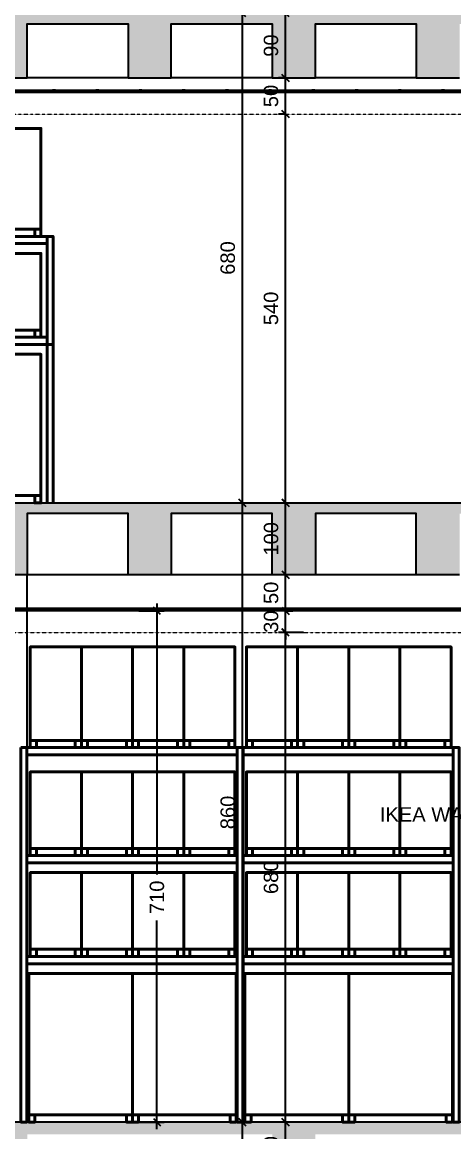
# Model space of a CAD drawing. Header units: centimetres. Extents: x -678439 to 71514, y -426864 to 8594.
# Drawn here: x 45233 to 45832, y 4027 to 5568 of the extents above; entities that cross this region are included whole.
import ezdxf

# ---------------------------------------------------------------- set-up
doc = ezdxf.new("R2010")
doc.units = ezdxf.units.CM
doc.header["$LTSCALE"] = 0.01
doc.header["$MEASUREMENT"] = 0
doc.header["$PDMODE"] = 3
doc.linetypes.add('HIDDEN', pattern=[9.525, 6.35, -3.175])
doc.linetypes.add('K5LT_AXLED', pattern=[19.5, 15, -1.5, 1.5, -1.5])
doc.layers.get('0').update_dxf_attribs({"lineweight": 0})
doc.layers.get('DefPoints').update_dxf_attribs({"color": 200})
for name, color, linetype in [('AR-02', 152, 'Continuous'), ('METAL', 122, 'Continuous'), ('V-0_Dimension', 1, 'Continuous'), ('V-0_Elevation_015', 103, 'Continuous'), ('V-0_Hatch_Concrete', 252, 'Continuous'), ('V-0_Text_Tr', 7, 'Continuous'), ('V-2_Column', 160, 'Continuous'), ('V-3_Ceiling_Suspended', 202, 'Continuous')]:
    doc.layers.add(name, color=color, linetype=linetype)
doc.layers.add('AR-HIDDEN', color=9, linetype='HIDDEN', lineweight=18)
doc.layers.add('RACKING', color=157, linetype='Continuous', lineweight=40)
doc.styles.add('VIVA_100', font='arial.ttf', dxfattribs={"height": 20})
doc.dimstyles.new('VIVA_100', dxfattribs={"dimscale": 10, "dimtxt": 25, "dimasz": 1, "dimexe": 1, "dimexo": 1, "dimgap": 1, "dimtad": 1, "dimdec": 0, "dimzin": 3, "dimdsep": 46, "dimtxsty": 'VIVA_100', "dimblk": 'OBLIQUE', "dimcen": 0, "dimdle": 1, "dimclrd": 256, "dimclre": 256, "dimclrt": 256, "dimadec": 1, "dimazin": 0, "dimtfac": 0.75, "dimtdec": 0, "dimtix": 1, "dimtmove": 2, "dimatfit": 2, "dimldrblk": 'DOT', "dimfxlon": 1, "dimfrac": 1, "dimtolj": 1, "dimtzin": 0, "dimlwd": -1, "dimlwe": -1, "dimarcsym": 0})

# ---------------------------------------------------------------- blocks, each defined once
blk = doc.blocks.new('RAFF')
at = {"layer": 'RACKING', "color": 7, "ltscale": 0.3}
for points in [[(-41.245, 0.1), (-41.955, 0.1), (-41.955, 1.4), (-41.245, 1.4)], [(-40.535, 0.1), (-41.245, 0.1), (-41.245, 1.4), (-40.535, 1.4)], [(-39.825, 0.1), (-40.535, 0.1), (-40.535, 1.4), (-39.825, 1.4)], [(-39.115, 0.1), (-39.825, 0.1), (-39.825, 1.4), (-39.115, 1.4)], [(-38.245, 0.1), (-38.955, 0.1), (-38.955, 1.4), (-38.245, 1.4)], [(-37.535, 0.1), (-38.245, 0.1), (-38.245, 1.4), (-37.535, 1.4)], [(-36.825, 0.1), (-37.535, 0.1), (-37.535, 1.4), (-36.825, 1.4)], [(-36.115, 0.1), (-36.825, 0.1), (-36.825, 1.4), (-36.115, 1.4)], [(-41.955, 0.1), (-41.87, 0.1), (-41.87, 0), (-41.955, 0)], [(-41.33, 0.1), (-41.245, 0.1), (-41.245, 0), (-41.33, 0)], [(-41.245, 0.1), (-41.16, 0.1), (-41.16, 0), (-41.245, 0)], [(-40.62, 0.1), (-40.535, 0.1), (-40.535, 0), (-40.62, 0)], [(-40.535, 0.1), (-40.45, 0.1), (-40.45, 0), (-40.535, 0)], [(-39.91, 0.1), (-39.825, 0.1), (-39.825, 0), (-39.91, 0)], [(-39.825, 0.1), (-39.74, 0.1), (-39.74, 0), (-39.825, 0)], [(-39.2, 0.1), (-39.115, 0.1), (-39.115, 0), (-39.2, 0)], [(-38.955, 0.1), (-38.87, 0.1), (-38.87, 0), (-38.955, 0)], [(-38.33, 0.1), (-38.245, 0.1), (-38.245, 0), (-38.33, 0)], [(-38.245, 0.1), (-38.16, 0.1), (-38.16, 0), (-38.245, 0)], [(-37.62, 0.1), (-37.535, 0.1), (-37.535, 0), (-37.62, 0)], [(-37.535, 0.1), (-37.45, 0.1), (-37.45, 0), (-37.535, 0)], [(-36.91, 0.1), (-36.825, 0.1), (-36.825, 0), (-36.91, 0)], [(-36.825, 0.1), (-36.74, 0.1), (-36.74, 0), (-36.825, 0)], [(-36.2, 0.1), (-36.115, 0.1), (-36.115, 0), (-36.2, 0)], [(-41.955, -1.4), (-41.245, -1.4), (-41.245, -0.336), (-41.955, -0.336)], [(-41.245, -1.4), (-40.535, -1.4), (-40.535, -0.336), (-41.245, -0.336)], [(-40.535, -1.4), (-39.825, -1.4), (-39.825, -0.336), (-40.535, -0.336)], [(-39.825, -1.4), (-39.115, -1.4), (-39.115, -0.336), (-39.825, -0.336)], [(-38.955, -1.4), (-38.245, -1.4), (-38.245, -0.336), (-38.955, -0.336)], [(-38.245, -1.4), (-37.535, -1.4), (-37.535, -0.336), (-38.245, -0.336)], [(-37.535, -1.4), (-36.825, -1.4), (-36.825, -0.336), (-37.535, -0.336)], [(-36.825, -1.4), (-36.115, -1.4), (-36.115, -0.336), (-36.825, -0.336)], [(-41.87, -1.4), (-41.955, -1.4), (-41.955, -1.5), (-41.87, -1.5)], [(-41.245, -1.4), (-41.33, -1.4), (-41.33, -1.5), (-41.245, -1.5)], [(-41.16, -1.4), (-41.245, -1.4), (-41.245, -1.5), (-41.16, -1.5)], [(-40.535, -1.4), (-40.62, -1.4), (-40.62, -1.5), (-40.535, -1.5)], [(-40.535, -1.4), (-40.62, -1.4), (-40.62, -1.5), (-40.535, -1.5)], [(-40.45, -1.4), (-40.535, -1.4), (-40.535, -1.5), (-40.45, -1.5)], [(-39.825, -1.4), (-39.91, -1.4), (-39.91, -1.5), (-39.825, -1.5)], [(-39.74, -1.4), (-39.825, -1.4), (-39.825, -1.5), (-39.74, -1.5)], [(-39.115, -1.4), (-39.2, -1.4), (-39.2, -1.5), (-39.115, -1.5)], [(-38.87, -1.4), (-38.955, -1.4), (-38.955, -1.5), (-38.87, -1.5)], [(-38.245, -1.4), (-38.33, -1.4), (-38.33, -1.5), (-38.245, -1.5)], [(-38.16, -1.4), (-38.245, -1.4), (-38.245, -1.5), (-38.16, -1.5)], [(-37.535, -1.4), (-37.62, -1.4), (-37.62, -1.5), (-37.535, -1.5)], [(-37.535, -1.4), (-37.62, -1.4), (-37.62, -1.5), (-37.535, -1.5)], [(-37.45, -1.4), (-37.535, -1.4), (-37.535, -1.5), (-37.45, -1.5)], [(-36.825, -1.4), (-36.91, -1.4), (-36.91, -1.5), (-36.825, -1.5)], [(-36.74, -1.4), (-36.825, -1.4), (-36.825, -1.5), (-36.74, -1.5)], [(-36.115, -1.4), (-36.2, -1.4), (-36.2, -1.5), (-36.115, -1.5)], [(-41.955, -2.8), (-41.245, -2.8), (-41.245, -1.736), (-41.955, -1.736)], [(-41.245, -2.8), (-40.535, -2.8), (-40.535, -1.736), (-41.245, -1.736)], [(-40.535, -2.8), (-39.825, -2.8), (-39.825, -1.736), (-40.535, -1.736)], [(-39.825, -2.8), (-39.115, -2.8), (-39.115, -1.736), (-39.825, -1.736)], [(-38.955, -2.8), (-38.245, -2.8), (-38.245, -1.736), (-38.955, -1.736)], [(-38.245, -2.8), (-37.535, -2.8), (-37.535, -1.736), (-38.245, -1.736)], [(-37.535, -2.8), (-36.825, -2.8), (-36.825, -1.736), (-37.535, -1.736)], [(-36.825, -2.8), (-36.115, -2.8), (-36.115, -1.736), (-36.825, -1.736)], [(-41.87, -2.8), (-41.955, -2.8), (-41.955, -2.9), (-41.87, -2.9)], [(-41.245, -2.8), (-41.33, -2.8), (-41.33, -2.9), (-41.245, -2.9)], [(-41.16, -2.8), (-41.245, -2.8), (-41.245, -2.9), (-41.16, -2.9)], [(-40.535, -2.8), (-40.62, -2.8), (-40.62, -2.9), (-40.535, -2.9)], [(-40.45, -2.8), (-40.535, -2.8), (-40.535, -2.9), (-40.45, -2.9)], [(-39.825, -2.8), (-39.91, -2.8), (-39.91, -2.9), (-39.825, -2.9)], [(-39.74, -2.8), (-39.825, -2.8), (-39.825, -2.9), (-39.74, -2.9)], [(-39.115, -2.8), (-39.2, -2.8), (-39.2, -2.9), (-39.115, -2.9)], [(-38.87, -2.8), (-38.955, -2.8), (-38.955, -2.9), (-38.87, -2.9)], [(-38.245, -2.8), (-38.33, -2.8), (-38.33, -2.9), (-38.245, -2.9)], [(-38.16, -2.8), (-38.245, -2.8), (-38.245, -2.9), (-38.16, -2.9)], [(-37.535, -2.8), (-37.62, -2.8), (-37.62, -2.9), (-37.535, -2.9)], [(-37.45, -2.8), (-37.535, -2.8), (-37.535, -2.9), (-37.45, -2.9)], [(-36.825, -2.8), (-36.91, -2.8), (-36.91, -2.9), (-36.825, -2.9)], [(-36.74, -2.8), (-36.825, -2.8), (-36.825, -2.9), (-36.74, -2.9)], [(-36.115, -2.8), (-36.2, -2.8), (-36.2, -2.9), (-36.115, -2.9)], [(-41.975, -5.1), (-40.535, -5.1), (-40.535, -3.136), (-41.975, -3.136)], [(-40.535, -5.1), (-39.096, -5.1), (-39.096, -3.136), (-40.535, -3.136)], [(-38.975, -5.1), (-37.535, -5.1), (-37.535, -3.136), (-38.975, -3.136)], [(-37.535, -5.1), (-36.096, -5.1), (-36.096, -3.136), (-37.535, -3.136)], [(-41.89, -5.1), (-41.975, -5.1), (-41.975, -5.2), (-41.89, -5.2)], [(-40.535, -5.1), (-40.62, -5.1), (-40.62, -5.2), (-40.535, -5.2)], [(-40.45, -5.1), (-40.535, -5.1), (-40.535, -5.2), (-40.45, -5.2)], [(-39.096, -5.1), (-39.181, -5.1), (-39.181, -5.2), (-39.096, -5.2)], [(-38.89, -5.1), (-38.975, -5.1), (-38.975, -5.2), (-38.89, -5.2)], [(-37.535, -5.1), (-37.62, -5.1), (-37.62, -5.2), (-37.535, -5.2)], [(-37.45, -5.1), (-37.535, -5.1), (-37.535, -5.2), (-37.45, -5.2)], [(-36.096, -5.1), (-36.181, -5.1), (-36.181, -5.2), (-36.096, -5.2)]]:
    blk.add_lwpolyline(points, close=True, dxfattribs=at)
at = {"layer": 'RACKING', "ltscale": 0.3}
for points in [[(-42.085, 0), (-42, 0), (-42, -5.2), (-42.085, -5.2)], [(-42, 0), (-39.085, 0), (-39.085, -0.1), (-42, -0.1)], [(-39.085, 0), (-39, 0), (-39, -5.2), (-39.085, -5.2)], [(-39, 0), (-36.085, 0), (-36.085, -0.1), (-39, -0.1)], [(-36.085, 0), (-36, 0), (-36, -5.2), (-36.085, -5.2)], [(-42, -1.5), (-39.085, -1.5), (-39.085, -1.6), (-42, -1.6)], [(-39, -1.5), (-36.085, -1.5), (-36.085, -1.6), (-39, -1.6)], [(-42, -2.9), (-39.085, -2.9), (-39.085, -3), (-42, -3)], [(-39, -2.9), (-36.085, -2.9), (-36.085, -3), (-39, -3)]]:
    blk.add_lwpolyline(points, close=True, dxfattribs=at)
blk = doc.blocks.new('_OBLIQUE')
at = {"color": 0, "linetype": 'ByBlock'}
blk.add_line((-0.5, -0.5), (0.5, 0.5), dxfattribs=at)
blk = doc.blocks.new('*D112')
at = {"layer": 'DefPoints', "color": 0, "transparency": 16777216}
for p in [(45598.3, 4040), (45598.3, 4040), (45598.3, 3970)]:
    blk.add_point(p, dxfattribs=at)
at = {"layer": 'V-0_Dimension', "transparency": 16777216}
for p, q in [((45598.3, 4040), (45588.3, 4040)), ((45598.3, 3960), (45598.3, 4050)), ((45598.3, 3970), (45588.3, 3970))]:
    blk.add_line(p, q, dxfattribs=at)
at = {"layer": 'V-0_Dimension', "transparency": 16777216, "xscale": 10, "yscale": 10, "zscale": 10}
for p, rotation in [((45598.3, 4040), 90), ((45598.3, 3970), 270)]:
    blk.add_blockref('_OBLIQUE', p, dxfattribs=dict(at, rotation=rotation))
at = {"layer": 'V-0_Dimension', "transparency": 16777216, "insert": (45578.1, 4005), "char_height": 20, "attachment_point": 5, "rotation": 90, "style": 'VIVA_100'}
blk.add_mtext('\\A1;70 ', dxfattribs=at)
blk = doc.blocks.new('_DOT')
blk.add_line((-0.5, 0), (-1, 0))
at = {"const_width": 0.5}
blk.add_lwpolyline([(-0.25, 0, 1), (0.25, 0, 1)], format="xyb", close=True, dxfattribs=at)
blk = doc.blocks.new('*D136')
at = {"layer": 'DefPoints', "color": 0, "transparency": 16777216}
for p in [(45598.3, 4720), (46470, 4720), (45598.3, 4040)]:
    blk.add_point(p, dxfattribs=at)
at = {"layer": 'V-0_Dimension', "transparency": 16777216}
for p, q in [((45623.3, 4720), (45588.3, 4720)), ((45598.3, 4030), (45598.3, 4730)), ((45598.3, 4040), (45588.3, 4040))]:
    blk.add_line(p, q, dxfattribs=at)
at = {"layer": 'V-0_Dimension', "transparency": 16777216, "xscale": 10, "yscale": 10, "zscale": 10}
for p, rotation in [((45598.3, 4720), 90), ((45598.3, 4040), 270)]:
    blk.add_blockref('_OBLIQUE', p, dxfattribs=dict(at, rotation=rotation))
at = {"layer": 'V-0_Dimension', "transparency": 16777216, "insert": (45578.1, 4380), "char_height": 20, "attachment_point": 5, "rotation": 90, "style": 'VIVA_100'}
blk.add_mtext('\\A1;680 ', dxfattribs=at)
blk = doc.blocks.new('*D113')
at = {"layer": 'DefPoints', "color": 0, "transparency": 16777216}
for p in [(45598.4, 4750), (45979.7, 4750), (45598.4, 4720)]:
    blk.add_point(p, dxfattribs=at)
at = {"layer": 'V-0_Dimension', "transparency": 16777216}
for p, q in [((45623.4, 4750), (45588.4, 4750)), ((45598.4, 4750), (45598.4, 4760)), ((45598.4, 4720), (45598.4, 4750)), ((45598.4, 4720), (45588.4, 4720)), ((45598.4, 4720), (45598.4, 4710))]:
    blk.add_line(p, q, dxfattribs=at)
at = {"layer": 'V-0_Dimension', "transparency": 16777216, "xscale": 10, "yscale": 10, "zscale": 10}
for p, rotation in [((45598.4, 4750), 270), ((45598.4, 4720), 90)]:
    blk.add_blockref('_OBLIQUE', p, dxfattribs=dict(at, rotation=rotation))
at = {"layer": 'V-0_Dimension', "transparency": 16777216, "insert": (45578.2, 4735), "char_height": 20, "attachment_point": 5, "rotation": 90, "style": 'VIVA_100'}
blk.add_mtext('\\A1;30 ', dxfattribs=at)
blk = doc.blocks.new('*D114')
at = {"layer": 'DefPoints', "color": 0, "transparency": 16777216}
for p in [(45598.4, 4900), (45598.4, 4900), (45639.7, 4800)]:
    blk.add_point(p, dxfattribs=at)
at = {"layer": 'V-0_Dimension', "transparency": 16777216}
for p, q in [((45598.4, 4790), (45598.4, 4910)), ((45598.4, 4900), (45608.4, 4900)), ((45623.4, 4800), (45588.4, 4800))]:
    blk.add_line(p, q, dxfattribs=at)
at = {"layer": 'V-0_Dimension', "transparency": 16777216, "xscale": 10, "yscale": 10, "zscale": 10}
for p, rotation in [((45598.4, 4900), 90), ((45598.4, 4800), 270)]:
    blk.add_blockref('_OBLIQUE', p, dxfattribs=dict(at, rotation=rotation))
at = {"layer": 'V-0_Dimension', "transparency": 16777216, "insert": (45578.2, 4850), "char_height": 20, "attachment_point": 5, "rotation": 90, "style": 'VIVA_100'}
blk.add_mtext('\\A1;100 ', dxfattribs=at)
blk = doc.blocks.new('*D137')
at = {"layer": 'DefPoints', "color": 0, "transparency": 16777216}
for p in [(45598.3, 5440), (45598.3, 5440), (45431.6, 4900)]:
    blk.add_point(p, dxfattribs=at)
at = {"layer": 'V-0_Dimension', "transparency": 16777216}
for p, q in [((45598.3, 5440), (45588.3, 5440)), ((45598.3, 4890), (45598.3, 5450)), ((45573.3, 4900), (45608.3, 4900))]:
    blk.add_line(p, q, dxfattribs=at)
at = {"layer": 'V-0_Dimension', "transparency": 16777216, "xscale": 10, "yscale": 10, "zscale": 10}
for p, rotation in [((45598.3, 5440), 90), ((45598.3, 4900), 270)]:
    blk.add_blockref('_OBLIQUE', p, dxfattribs=dict(at, rotation=rotation))
at = {"layer": 'V-0_Dimension', "transparency": 16777216, "insert": (45578.1, 5170), "char_height": 20, "attachment_point": 5, "rotation": 90, "style": 'VIVA_100'}
blk.add_mtext('\\A1;540 ', dxfattribs=at)
blk = doc.blocks.new('*D138')
at = {"layer": 'DefPoints', "color": 0, "transparency": 16777216}
for p in [(45587, 5580), (45598.3, 5580), (45598.3, 5490)]:
    blk.add_point(p, dxfattribs=at)
at = {"layer": 'V-0_Dimension', "transparency": 16777216}
for p, q in [((45597, 5580), (45608.3, 5580)), ((45598.3, 5480), (45598.3, 5590)), ((45598.3, 5490), (45588.3, 5490))]:
    blk.add_line(p, q, dxfattribs=at)
at = {"layer": 'V-0_Dimension', "transparency": 16777216, "xscale": 10, "yscale": 10, "zscale": 10}
for p, rotation in [((45598.3, 5580), 90), ((45598.3, 5490), 270)]:
    blk.add_blockref('_OBLIQUE', p, dxfattribs=dict(at, rotation=rotation))
at = {"layer": 'V-0_Dimension', "transparency": 16777216, "insert": (45578.1, 5535), "char_height": 20, "attachment_point": 5, "rotation": 90, "style": 'VIVA_100'}
blk.add_mtext('\\A1;90 ', dxfattribs=at)
blk = doc.blocks.new('*D121')
at = {"layer": 'DefPoints', "color": 0, "transparency": 16777216}
for p in [(45538.3, 4040), (45539.4, 4040), (45538.3, 3720)]:
    blk.add_point(p, dxfattribs=at)
at = {"layer": 'V-0_Dimension', "transparency": 16777216}
for p, q in [((45538.3, 4040), (45528.3, 4040)), ((45538.3, 3710), (45538.3, 4050)), ((45538.3, 3720), (45528.3, 3720))]:
    blk.add_line(p, q, dxfattribs=at)
at = {"layer": 'V-0_Dimension', "transparency": 16777216, "xscale": 10, "yscale": 10, "zscale": 10}
for p, rotation in [((45538.3, 4040), 90), ((45538.3, 3720), 270)]:
    blk.add_blockref('_OBLIQUE', p, dxfattribs=dict(at, rotation=rotation))
at = {"layer": 'V-0_Dimension', "transparency": 16777216, "insert": (45518.1, 3880), "char_height": 20, "attachment_point": 5, "rotation": 90, "style": 'VIVA_100'}
blk.add_mtext('\\A1;320 ', dxfattribs=at)
blk = doc.blocks.new('*D122')
at = {"layer": 'DefPoints', "color": 0, "transparency": 16777216}
for p in [(45538.3, 4900), (45538.3, 4900), (45698.3, 4040)]:
    blk.add_point(p, dxfattribs=at)
at = {"layer": 'V-0_Dimension', "transparency": 16777216}
for p, q in [((45538.3, 4030), (45538.3, 4910)), ((45538.3, 4900), (45548.3, 4900)), ((45563.3, 4040), (45528.3, 4040))]:
    blk.add_line(p, q, dxfattribs=at)
at = {"layer": 'V-0_Dimension', "transparency": 16777216, "xscale": 10, "yscale": 10, "zscale": 10}
for p, rotation in [((45538.3, 4900), 90), ((45538.3, 4040), 270)]:
    blk.add_blockref('_OBLIQUE', p, dxfattribs=dict(at, rotation=rotation))
at = {"layer": 'V-0_Dimension', "transparency": 16777216, "insert": (45518.1, 4470), "char_height": 20, "attachment_point": 5, "rotation": 90, "style": 'VIVA_100'}
blk.add_mtext('\\A1;860 ', dxfattribs=at)
blk = doc.blocks.new('*D241')
at = {"layer": 'DefPoints', "color": 0, "transparency": 16777216}
for p in [(45587, 5490), (45598.3, 5490), (45598.3, 5440)]:
    blk.add_point(p, dxfattribs=at)
at = {"layer": 'V-0_Dimension', "transparency": 16777216}
for p, q in [((45597, 5490), (45608.3, 5490)), ((45598.3, 5430), (45598.3, 5500)), ((45598.3, 5440), (45588.3, 5440))]:
    blk.add_line(p, q, dxfattribs=at)
at = {"layer": 'V-0_Dimension', "transparency": 16777216, "xscale": 10, "yscale": 10, "zscale": 10}
for p, rotation in [((45598.3, 5490), 90), ((45598.3, 5440), 270)]:
    blk.add_blockref('_OBLIQUE', p, dxfattribs=dict(at, rotation=rotation))
at = {"layer": 'V-0_Dimension', "transparency": 16777216, "insert": (45578.1, 5465), "char_height": 20, "attachment_point": 5, "rotation": 90, "style": 'VIVA_100'}
blk.add_mtext('\\A1;50 ', dxfattribs=at)
blk = doc.blocks.new('*D243')
at = {"layer": 'DefPoints', "color": 0, "transparency": 16777216}
for p in [(45598.4, 4800), (45639.7, 4800), (45593.9, 4750)]:
    blk.add_point(p, dxfattribs=at)
at = {"layer": 'V-0_Dimension', "transparency": 16777216}
for p, q in [((45598.4, 4740), (45598.4, 4810)), ((45623.4, 4800), (45588.4, 4800)), ((45598.4, 4750), (45608.4, 4750))]:
    blk.add_line(p, q, dxfattribs=at)
at = {"layer": 'V-0_Dimension', "transparency": 16777216, "xscale": 10, "yscale": 10, "zscale": 10}
for p, rotation in [((45598.4, 4800), 90), ((45598.4, 4750), 270)]:
    blk.add_blockref('_OBLIQUE', p, dxfattribs=dict(at, rotation=rotation))
at = {"layer": 'V-0_Dimension', "transparency": 16777216, "insert": (45578.2, 4775), "char_height": 20, "attachment_point": 5, "rotation": 90, "style": 'VIVA_100'}
blk.add_mtext('\\A1;50 ', dxfattribs=at)
blk = doc.blocks.new('*D244')
at = {"layer": 'DefPoints', "color": 0, "transparency": 16777216}
for p in [(45239.7, 4750), (45419.8, 4750), (45354.3, 4040)]:
    blk.add_point(p, dxfattribs=at)
at = {"layer": 'V-0_Dimension', "transparency": 16777216}
for p, q in [((45394.8, 4750), (45429.8, 4750)), ((45419.8, 4760), (45419.8, 4384)), ((45419.8, 4030), (45419.8, 4320.1)), ((45394.8, 4040), (45429.8, 4040))]:
    blk.add_line(p, q, dxfattribs=at)
at = {"layer": 'V-0_Dimension', "transparency": 16777216, "xscale": 10, "yscale": 10, "zscale": 10}
for p, rotation in [((45419.8, 4750), 90), ((45419.8, 4040), 270)]:
    blk.add_blockref('_OBLIQUE', p, dxfattribs=dict(at, rotation=rotation))
at = {"layer": 'V-0_Dimension', "transparency": 16777216, "insert": (45419.8, 4352.1), "char_height": 20, "attachment_point": 5, "rotation": 90, "style": 'VIVA_100'}
blk.add_mtext('\\A1;710 ', dxfattribs=at)
blk = doc.blocks.new('*D285')
at = {"layer": 'DefPoints', "color": 0, "transparency": 16777216}
for p in [(45509.7, 5580), (45538.3, 5580), (45538.3, 4900)]:
    blk.add_point(p, dxfattribs=at)
at = {"layer": 'V-0_Dimension', "transparency": 16777216}
for p, q in [((45519.7, 5580), (45548.3, 5580)), ((45538.3, 4890), (45538.3, 5590)), ((45538.3, 4900), (45548.3, 4900))]:
    blk.add_line(p, q, dxfattribs=at)
at = {"layer": 'V-0_Dimension', "transparency": 16777216, "xscale": 10, "yscale": 10, "zscale": 10}
for p, rotation in [((45538.3, 5580), 90), ((45538.3, 4900), 270)]:
    blk.add_blockref('_OBLIQUE', p, dxfattribs=dict(at, rotation=rotation))
at = {"layer": 'V-0_Dimension', "transparency": 16777216, "insert": (45518.1, 5240), "char_height": 20, "attachment_point": 5, "rotation": 90, "style": 'VIVA_100'}
blk.add_mtext('\\A1;680 ', dxfattribs=at)

msp = doc.modelspace()

# ---------------------------------------------------------------- hatches: boundary and pattern name
at = {"layer": 'V-0_Hatch_Concrete', "transparency": 33554534}
h = msp.add_hatch(color=256, dxfattribs=at)
h.dxf.hatch_style = 1
h.paths.add_polyline_path([(46619.7, 5490), (46679.7, 5490), (46679.7, 5565), (46819.7, 5565), (46819.7, 5490), (46919.7, 5490), (46919.7, 5565), (47059.7, 5565), (47059.7, 5490), (47119.7, 5490), (47119.7, 5565), (47259.7, 5565), (47259.7, 5490), (47319.7, 5490), (47319.7, 5565), (47459.7, 5565), (47459.7, 5490), (47519.7, 5490), (47519.7, 5565), (47659.7, 5565), (47659.7, 5490), (47749.7, 5490), (47749.7, 5580), (41635.7, 5580), (41635.7, 5565), (41789.7, 5565), (41789.7, 5520), (41879.7, 5520), (41879.7, 5565), (42019.7, 5565), (42019.7, 5520), (42079.7, 5520), (42079.7, 5565), (42219.7, 5565), (42219.7, 5490), (42279.7, 5490), (42279.7, 5565), (42419.7, 5565), (42419.7, 5490), (42479.7, 5490), (42479.7, 5565), (42619.7, 5565), (42619.7, 5490), (42719.7, 5490), (42719.7, 5565), (42859.7, 5565), (42859.7, 5490), (42919.7, 5490), (42919.7, 5565), (43059.7, 5565), (43059.7, 5490), (43119.7, 5490), (43119.7, 5565), (43259.7, 5565), (43259.7, 5490), (43319.7, 5490), (43319.7, 5565), (43459.7, 5565), (43459.7, 5490), (43559.7, 5490), (43559.7, 5565), (43699.7, 5565), (43699.7, 5490), (43759.7, 5490), (43759.7, 5565), (43899.7, 5565), (43899.7, 5490), (43959.7, 5490), (43959.7, 5565), (44099.7, 5565), (44099.7, 5490), (44159.7, 5490), (44159.7, 5565), (44299.7, 5565), (44299.7, 5490), (44399.7, 5490), (44399.7, 5565), (44539.7, 5565), (44539.7, 5490), (44599.7, 5490), (44599.7, 5565), (44739.7, 5565), (44739.7, 5490), (44799.7, 5490), (44799.7, 5565), (44939.7, 5565), (44939.7, 5490), (44999.7, 5490), (44999.7, 5565), (45139.7, 5565), (45139.7, 5490), (45239.7, 5490), (45239.7, 5565), (45379.7, 5565), (45379.7, 5490), (45439.7, 5490), (45439.7, 5565), (45579.7, 5565), (45579.7, 5490), (45639.7, 5490), (45639.7, 5565), (45779.7, 5565), (45779.7, 5490), (45839.7, 5490), (45839.7, 5565), (45979.7, 5565), (45979.7, 5490), (46079.7, 5490), (46079.7, 5565), (46219.7, 5565), (46219.7, 5490), (46279.7, 5490), (46279.7, 5565), (46419.7, 5565), (46419.7, 5490), (46479.7, 5490), (46479.7, 5565), (46619.7, 5565)])
h = msp.add_hatch(color=256, dxfattribs=at)
h.dxf.hatch_style = 1
h.paths.add_polyline_path([(41789.7, 4850), (41879.7, 4850), (41879.7, 4885), (42019.7, 4885), (42019.7, 4830), (42079.7, 4830), (42079.7, 4885), (42219.7, 4885), (42219.7, 4800), (42279.7, 4800), (42279.7, 4885), (42419.7, 4885), (42419.7, 4800), (42479.7, 4800), (42479.7, 4885), (42619.7, 4885), (42619.7, 4800), (42719.7, 4800), (42719.7, 4885), (42859.7, 4885), (42859.7, 4800), (42919.7, 4800), (42919.7, 4885), (43059.7, 4885), (43059.7, 4800), (43119.7, 4800), (43119.7, 4885), (43259.7, 4885), (43259.7, 4800), (43319.7, 4800), (43319.7, 4885), (43459.7, 4885), (43459.7, 4800), (43559.7, 4800), (43559.7, 4885), (43699.7, 4885), (43699.7, 4800), (43759.7, 4800), (43759.7, 4885), (43899.7, 4885), (43899.7, 4800), (43959.7, 4800), (43959.7, 4885), (44099.7, 4885), (44099.7, 4800), (44159.7, 4800), (44159.7, 4885), (44299.7, 4885), (44299.7, 4800), (44399.7, 4800), (44399.7, 4885), (44539.7, 4885), (44539.7, 4800), (44599.7, 4800), (44599.7, 4885), (44739.7, 4885), (44739.7, 4800), (44799.7, 4800), (44799.7, 4885), (44939.7, 4885), (44939.7, 4800), (44999.7, 4800), (44999.7, 4885), (45139.7, 4885), (45139.7, 4800), (45239.7, 4800), (45239.7, 4885), (45379.7, 4885), (45379.7, 4800), (45439.7, 4800), (45439.7, 4885), (45579.7, 4885), (45579.7, 4800), (45639.7, 4800), (45639.7, 4885), (45779.7, 4885), (45779.7, 4800), (45839.7, 4800), (45839.7, 4885), (45979.7, 4885), (45979.7, 4800), (46079.7, 4800), (46079.7, 4885), (46219.7, 4885), (46219.7, 4800), (46279.7, 4800), (46279.7, 4885), (46419.7, 4885), (46419.7, 4800), (46479.7, 4800), (46479.7, 4885), (46619.7, 4885), (46619.7, 4800), (46679.7, 4800), (46679.7, 4885), (46819.7, 4885), (46819.7, 4800), (46919.7, 4800), (46919.7, 4885), (47059.7, 4885), (47059.7, 4800), (47119.7, 4800), (47119.7, 4885), (47259.7, 4885), (47259.7, 4800), (47319.7, 4800), (47319.7, 4885), (47459.7, 4885), (47459.7, 4800), (47519.7, 4800), (47519.7, 4885), (47659.7, 4885), (47659.7, 4800), (47759.7, 4800), (47759.7, 4885), (47899.7, 4885), (47899.7, 4800), (47959.7, 4800), (47959.7, 4885), (48099.7, 4885), (48099.7, 4800), (48159.7, 4800), (48159.7, 4885), (48299.7, 4885), (48299.7, 4800), (48359.7, 4800), (48359.7, 4885), (48499.7, 4885), (48499.7, 4800), (48599.7, 4800), (48599.7, 4885), (48739.7, 4885), (48739.7, 4800), (48799.7, 4800), (48799.7, 4885), (48939.7, 4885), (48939.7, 4800), (48999.7, 4800), (48999.7, 4885), (49139.7, 4885), (49139.7, 4800), (49199.7, 4800), (49199.7, 4885), (49339.7, 4885), (49339.7, 4835), (49439.7, 4835), (49439.7, 4870), (49869.7, 4870), (49869.7, 4835), (49929.7, 4835), (49929.7, 4885), (49439.7, 4885), (49439.7, 4900), (41369.7, 4900), (41369.7, 4850), (41469.7, 4850), (41469.7, 4885), (41578.7, 4885), (41578.7, 4850), (41628.7, 4850), (41628.7, 4885), (41789.7, 4885)], flags=17)
h.paths.add_polyline_path([(41789.7, 4850), (41879.7, 4850)], flags=0)
h.paths.add_polyline_path([(41879.7, 4850), (41789.7, 4850), (41789.7, 4885), (41628.7, 4885), (41628.7, 4850), (41578.7, 4850), (41578.7, 4885), (41469.7, 4885), (41469.7, 4850), (41369.7, 4850), (41369.7, 4900), (49439.7, 4900), (49439.7, 4885), (49929.7, 4885), (49929.7, 4835), (49869.7, 4835), (49869.7, 4870), (49439.7, 4870), (49439.7, 4835), (49339.7, 4835), (49339.7, 4885), (49199.7, 4885), (49199.7, 4800), (49139.7, 4800), (49139.7, 4885), (48999.7, 4885), (48999.7, 4800), (48939.7, 4800), (48939.7, 4885), (48799.7, 4885), (48799.7, 4800), (48739.7, 4800), (48739.7, 4885), (48599.7, 4885), (48599.7, 4800), (48499.7, 4800), (48499.7, 4885), (48359.7, 4885), (48359.7, 4800), (48299.7, 4800), (48299.7, 4885), (48159.7, 4885), (48159.7, 4800), (48099.7, 4800), (48099.7, 4885), (47959.7, 4885), (47959.7, 4800), (47899.7, 4800), (47899.7, 4885), (47759.7, 4885), (47759.7, 4800), (47659.7, 4800), (47659.7, 4885), (47519.7, 4885), (47519.7, 4800), (47459.7, 4800), (47459.7, 4885), (47319.7, 4885), (47319.7, 4800), (47259.7, 4800), (47259.7, 4885), (47119.7, 4885), (47119.7, 4800), (47059.7, 4800), (47059.7, 4885), (46919.7, 4885), (46919.7, 4800), (46819.7, 4800), (46819.7, 4885), (46679.7, 4885), (46679.7, 4800), (46619.7, 4800), (46619.7, 4885), (46479.7, 4885), (46479.7, 4800), (46419.7, 4800), (46419.7, 4885), (46279.7, 4885), (46279.7, 4800), (46219.7, 4800), (46219.7, 4885), (46079.7, 4885), (46079.7, 4800), (45979.7, 4800), (45979.7, 4885), (45839.7, 4885), (45839.7, 4800), (45779.7, 4800), (45779.7, 4885), (45639.7, 4885), (45639.7, 4800), (45579.7, 4800), (45579.7, 4885), (45439.7, 4885), (45439.7, 4800), (45379.7, 4800), (45379.7, 4885), (45239.7, 4885), (45239.7, 4800), (45139.7, 4800), (45139.7, 4885), (44999.7, 4885), (44999.7, 4800), (44939.7, 4800), (44939.7, 4885), (44799.7, 4885), (44799.7, 4800), (44739.7, 4800), (44739.7, 4885), (44599.7, 4885), (44599.7, 4800), (44539.7, 4800), (44539.7, 4885), (44399.7, 4885), (44399.7, 4800), (44299.7, 4800), (44299.7, 4885), (44159.7, 4885), (44159.7, 4800), (44099.7, 4800), (44099.7, 4885), (43959.7, 4885), (43959.7, 4800), (43899.7, 4800), (43899.7, 4885), (43759.7, 4885), (43759.7, 4800), (43699.7, 4800), (43699.7, 4885), (43559.7, 4885), (43559.7, 4800), (43459.7, 4800), (43459.7, 4885), (43319.7, 4885), (43319.7, 4800), (43259.7, 4800), (43259.7, 4885), (43119.7, 4885), (43119.7, 4800), (43059.7, 4800), (43059.7, 4885), (42919.7, 4885), (42919.7, 4800), (42859.7, 4800), (42859.7, 4885), (42719.7, 4885), (42719.7, 4800), (42619.7, 4800), (42619.7, 4885), (42479.7, 4885), (42479.7, 4800), (42419.7, 4800), (42419.7, 4885), (42279.7, 4885), (42279.7, 4800), (42219.7, 4800), (42219.7, 4885), (42079.7, 4885), (42079.7, 4830), (42019.7, 4830), (42019.7, 4885), (41879.7, 4885)], flags=17)
h = msp.add_hatch(color=256, dxfattribs=at)
h.dxf.hatch_style = 1
h.paths.add_polyline_path([(46679.7, 4885), (46819.7, 4885), (46819.7, 4800), (46919.7, 4800), (46919.7, 4885), (47059.7, 4885), (47059.7, 4800), (47119.7, 4800), (47119.7, 4885), (47259.7, 4885), (47259.7, 4800), (47319.7, 4800), (47319.7, 4885), (47459.7, 4885), (47459.7, 4800), (47519.7, 4800), (47519.7, 4885), (47659.7, 4885), (47659.7, 4800), (47759.7, 4800), (47759.7, 4885), (47899.7, 4885), (47899.7, 4800), (47959.7, 4800), (47959.7, 4885), (48099.7, 4885), (48099.7, 4800), (48159.7, 4800), (48159.7, 4885), (48299.7, 4885), (48299.7, 4800), (48359.7, 4800), (48359.7, 4885), (48499.7, 4885), (48499.7, 4800), (48599.7, 4800), (48599.7, 4885), (48739.7, 4885), (48739.7, 4800), (48799.7, 4800), (48799.7, 4885), (48939.7, 4885), (48939.7, 4800), (48999.7, 4800), (48999.7, 4885), (49139.7, 4885), (49139.7, 4800), (49199.7, 4800), (49199.7, 4885), (49339.7, 4885), (49339.7, 4835), (49439.7, 4835), (49439.7, 4870), (49869.7, 4870), (49869.7, 4835), (49929.7, 4835), (49929.7, 4885), (49439.7, 4885), (49439.7, 4900), (41369.7, 4900), (41369.7, 4850), (41469.7, 4850), (41469.7, 4885), (41578.7, 4885), (41578.7, 4850), (41628.7, 4850), (41628.7, 4885), (41789.7, 4885), (41789.7, 4850), (41879.7, 4850), (41879.7, 4885), (42019.7, 4885), (42019.7, 4830), (42079.7, 4830), (42079.7, 4885), (42219.7, 4885), (42219.7, 4800), (42279.7, 4800), (42279.7, 4885), (42419.7, 4885), (42419.7, 4800), (42479.7, 4800), (42479.7, 4885), (42619.7, 4885), (42619.7, 4800), (42719.7, 4800), (42719.7, 4885), (42859.7, 4885), (42859.7, 4800), (42919.7, 4800), (42919.7, 4885), (43059.7, 4885), (43059.7, 4800), (43119.7, 4800), (43119.7, 4885), (43259.7, 4885), (43259.7, 4800), (43319.7, 4800), (43319.7, 4885), (43459.7, 4885), (43459.7, 4800), (43559.7, 4800), (43559.7, 4885), (43699.7, 4885), (43699.7, 4800), (43759.7, 4800), (43759.7, 4885), (43899.7, 4885), (43899.7, 4800), (43959.7, 4800), (43959.7, 4885), (44099.7, 4885), (44099.7, 4800), (44159.7, 4800), (44159.7, 4885), (44299.7, 4885), (44299.7, 4800), (44399.7, 4800), (44399.7, 4885), (44539.7, 4885), (44539.7, 4800), (44599.7, 4800), (44599.7, 4885), (44739.7, 4885), (44739.7, 4800), (44799.7, 4800), (44799.7, 4885), (44939.7, 4885), (44939.7, 4800), (44999.7, 4800), (44999.7, 4885), (45139.7, 4885), (45139.7, 4800), (45239.7, 4800), (45239.7, 4885), (45379.7, 4885), (45379.7, 4800), (45439.7, 4800), (45439.7, 4885), (45579.7, 4885), (45579.7, 4800), (45639.7, 4800), (45639.7, 4885), (45779.7, 4885), (45779.7, 4800), (45839.7, 4800), (45839.7, 4885), (45979.7, 4885), (45979.7, 4800), (46079.7, 4800), (46079.7, 4885), (46219.7, 4885), (46219.7, 4800), (46279.7, 4800), (46279.7, 4885), (46419.7, 4885), (46419.7, 4800), (46479.7, 4800), (46479.7, 4885), (46619.7, 4885), (46619.7, 4800), (46679.7, 4800)])
h = msp.add_hatch(color=256, dxfattribs=at)
h.dxf.hatch_style = 1
h.paths.add_polyline_path([(48599.7, 4023), (48939.7, 4023), (48939.7, 3970), (48999.7, 3970), (48999.7, 4023), (49339.7, 4023), (49339.7, 3990), (49439.7, 3990), (49439.7, 4023), (49779.7, 4023), (49779.7, 3970), (49839.7, 3970), (49839.7, 4023), (49929.7, 4023), (49929.7, 4040), (41219.3, 4040), (41219.3, 4015), (41369.7, 4015), (41369.7, 3970), (41469.7, 3970), (41469.7, 4023), (41779.7, 4023), (41779.7, 3970), (41879.7, 3970), (41879.7, 4023), (42219.7, 4023), (42219.7, 3970), (42279.7, 3970), (42279.7, 4023), (42619.7, 4023), (42619.7, 3970), (42719.7, 3970), (42719.7, 4023), (43059.7, 4023), (43059.7, 3970), (43119.7, 3970), (43119.7, 4023), (43459.7, 4023), (43459.7, 3970), (43559.7, 3970), (43559.7, 4023), (43899.7, 4023), (43899.7, 3970), (43959.7, 3970), (43959.7, 4023), (44299.7, 4023), (44299.7, 3970), (44399.7, 3970), (44399.7, 4023), (44739.7, 4023), (44739.7, 3970), (44799.7, 3970), (44799.7, 4023), (45139.7, 4023), (45139.7, 3970), (45239.7, 3970), (45239.7, 4023), (45579.7, 4023), (45579.7, 3970), (45639.7, 3970), (45639.7, 4023), (45979.7, 4023), (45979.7, 3970), (46079.7, 3970), (46079.7, 4023), (46419.7, 4023), (46419.7, 3970), (46479.7, 3970), (46479.7, 4023), (46819.7, 4023), (46819.7, 3970), (46919.7, 3970), (46919.7, 4023), (47259.7, 4023), (47259.7, 3970), (47319.7, 3970), (47319.7, 4023), (47659.7, 4023), (47659.7, 3970), (47759.7, 3970), (47759.7, 4023), (48099.7, 4023), (48099.7, 3970), (48159.7, 3970), (48159.7, 4023), (48499.7, 4023), (48499.7, 3970), (48599.7, 3970)])
h.paths.add_polyline_path([(48599.7, 3703), (49339.7, 3703), (49339.7, 3670), (49439.7, 3670), (49439.7, 3703), (49869.7, 3703), (49869.7, 3670), (49929.7, 3670), (49929.7, 3720), (41219.3, 3720), (41219.3, 3703), (41359.7, 3703), (41359.7, 3670), (41469.7, 3670), (41469.7, 3703), (41779.7, 3703), (41779.7, 3670), (41879.7, 3670), (41879.7, 3703), (42619.7, 3703), (42619.7, 3670), (42719.7, 3670), (42719.7, 3703), (43459.7, 3703), (43459.7, 3670), (43559.7, 3670), (43559.7, 3703), (44299.7, 3703), (44299.7, 3670), (44399.7, 3670), (44399.7, 3703), (45139.7, 3703), (45139.7, 3670), (45239.7, 3670), (45239.7, 3703), (45979.7, 3703), (45979.7, 3670), (46079.7, 3670), (46079.7, 3703), (46819.7, 3703), (46819.7, 3670), (46919.7, 3670), (46919.7, 3703), (47659.7, 3703), (47659.7, 3670), (47759.7, 3670), (47759.7, 3703), (48499.7, 3703), (48499.7, 3670), (48599.7, 3670)])
h.paths.add_polyline_path([(48599.7, 3383), (49339.7, 3383), (49339.7, 3350), (49439.7, 3350), (49439.7, 3383), (49869.7, 3383), (49869.7, 3350), (49929.7, 3350), (49929.7, 3400), (41219.3, 3400), (41219.3, 3383), (41359.7, 3383), (41359.7, 3350), (41459.7, 3350), (41459.7, 3383), (41779.7, 3383), (41779.7, 3350), (41879.7, 3350), (41879.7, 3383), (42619.7, 3383), (42619.7, 3350), (42719.7, 3350), (42719.7, 3383), (43459.7, 3383), (43459.7, 3350), (43559.7, 3350), (43559.7, 3383), (44299.7, 3383), (44299.7, 3350), (44399.7, 3350), (44399.7, 3383), (45139.7, 3383), (45139.7, 3350), (45239.7, 3350), (45239.7, 3383), (45979.7, 3383), (45979.7, 3350), (46079.7, 3350), (46079.7, 3383), (46819.7, 3383), (46819.7, 3350), (46919.7, 3350), (46919.7, 3383), (47659.7, 3383), (47659.7, 3350), (47759.7, 3350), (47759.7, 3383), (48499.7, 3383), (48499.7, 3350), (48599.7, 3350)])
h.paths.add_polyline_path([(48599.7, 3063), (49339.7, 3063), (49339.7, 3030), (49439.7, 3030), (49439.7, 3063), (49869.7, 3063), (49869.7, 3030), (49929.7, 3030), (49929.7, 3080), (41219.3, 3080), (41219.3, 3063), (41359.7, 3063), (41359.7, 3030), (41459.7, 3030), (41459.7, 3063), (41779.7, 3063), (41779.7, 3030), (41879.7, 3030), (41879.7, 3063), (42619.7, 3063), (42619.7, 3030), (42719.7, 3030), (42719.7, 3063), (43459.7, 3063), (43459.7, 3030), (43559.7, 3030), (43559.7, 3063), (44299.7, 3063), (44299.7, 3030), (44399.7, 3030), (44399.7, 3063), (45139.7, 3063), (45139.7, 3030), (45239.7, 3030), (45239.7, 3063), (45979.7, 3063), (45979.7, 3030), (46079.7, 3030), (46079.7, 3063), (46819.7, 3063), (46819.7, 3030), (46919.7, 3030), (46919.7, 3063), (47659.7, 3063), (47659.7, 3030), (47759.7, 3030), (47759.7, 3063), (48499.7, 3063), (48499.7, 3030), (48599.7, 3030)])
h.paths.add_polyline_path([(48599.7, 2743), (49339.7, 2743), (49339.7, 2710), (49439.7, 2710), (49439.7, 2743), (49869.7, 2743), (49869.7, 2710), (49929.7, 2710), (49929.7, 2760), (41219.3, 2760), (41219.3, 2743), (41359.7, 2743), (41359.7, 2710), (41459.7, 2710), (41459.7, 2743), (41779.7, 2743), (41779.7, 2710), (41879.7, 2710), (41879.7, 2743), (42619.7, 2743), (42619.7, 2710), (42719.7, 2710), (42719.7, 2743), (43459.7, 2743), (43459.7, 2710), (43559.7, 2710), (43559.7, 2743), (44299.7, 2743), (44299.7, 2710), (44399.7, 2710), (44399.7, 2743), (45139.7, 2743), (45139.7, 2710), (45239.7, 2710), (45239.7, 2743), (45979.7, 2743), (45979.7, 2710), (46079.7, 2710), (46079.7, 2743), (46819.7, 2743), (46819.7, 2710), (46919.7, 2710), (46919.7, 2743), (47659.7, 2743), (47659.7, 2710), (47759.7, 2710), (47759.7, 2743), (48499.7, 2743), (48499.7, 2710), (48599.7, 2710)])
h.paths.add_polyline_path([(48599.7, 2423), (49339.7, 2423), (49339.7, 2390), (49439.7, 2390), (49439.7, 2423), (49869.7, 2423), (49869.7, 2390), (49929.7, 2390), (49929.7, 2440), (41219.3, 2440), (41219.3, 2423), (41359.7, 2423), (41359.7, 2390), (41459.7, 2390), (41459.7, 2423), (41779.7, 2423), (41779.7, 2390), (41879.7, 2390), (41879.7, 2423), (42619.7, 2423), (42619.7, 2390), (42719.7, 2390), (42719.7, 2423), (43459.7, 2423), (43459.7, 2390), (43559.7, 2390), (43559.7, 2423), (44299.7, 2423), (44299.7, 2390), (44399.7, 2390), (44399.7, 2423), (45139.7, 2423), (45139.7, 2390), (45239.7, 2390), (45239.7, 2423), (45979.7, 2423), (45979.7, 2390), (46079.7, 2390), (46079.7, 2423), (46819.7, 2423), (46819.7, 2390), (46919.7, 2390), (46919.7, 2423), (47659.7, 2423), (47659.7, 2390), (47759.7, 2390), (47759.7, 2423), (48499.7, 2423), (48499.7, 2390), (48599.7, 2390)])

# ---------------------------------------------------------------- linework, layer by layer
at = {"layer": 'AR-02'}
for p, q in [((41869.7, 5473.2), (45990.9, 5473.2)), ((49651.7, 4753.2), (43865.7, 4753.2))]:
    msp.add_line(p, q, dxfattribs=at)
at = {"layer": 'AR-HIDDEN', "color": 1, "linetype": 'K5LT_AXLED', "transparency": 33554687}
msp.add_line((41869.7, 5440), (47669.7, 5440), dxfattribs=at)
msp.add_lwpolyline([(43865.7, 4720), (49651.7, 4720)], dxfattribs=at)
at = {"layer": 'METAL'}
for points in [[(45274.9, 5473.2), (45274.9, 5471.2), (45278.9, 5471.2), (45278.9, 5473.2)], [(45275.2, 5473), (45275.2, 5471.6), (45278.6, 5471.6), (45278.6, 5473)], [(45334.9, 5473.2), (45334.9, 5471.2), (45338.9, 5471.2), (45338.9, 5473.2)], [(45335.2, 5473), (45335.2, 5471.6), (45338.6, 5471.6), (45338.6, 5473)], [(45394.9, 5473.2), (45394.9, 5471.2), (45398.9, 5471.2), (45398.9, 5473.2)], [(45395.2, 5473), (45395.2, 5471.6), (45398.6, 5471.6), (45398.6, 5473)], [(45454.9, 5473.2), (45454.9, 5471.2), (45458.9, 5471.2), (45458.9, 5473.2)], [(45455.2, 5473), (45455.2, 5471.6), (45458.6, 5471.6), (45458.6, 5473)], [(45514.9, 5473.2), (45514.9, 5471.2), (45518.9, 5471.2), (45518.9, 5473.2)], [(45515.2, 5473), (45515.2, 5471.6), (45518.6, 5471.6), (45518.6, 5473)], [(45574.9, 5473.2), (45574.9, 5471.2), (45578.9, 5471.2), (45578.9, 5473.2)], [(45575.2, 5473), (45575.2, 5471.6), (45578.6, 5471.6), (45578.6, 5473)], [(45634.9, 5473.2), (45634.9, 5471.2), (45638.9, 5471.2), (45638.9, 5473.2)], [(45635.2, 5473), (45635.2, 5471.6), (45638.6, 5471.6), (45638.6, 5473)], [(45694.9, 5473.2), (45694.9, 5471.2), (45698.9, 5471.2), (45698.9, 5473.2)], [(45695.2, 5473), (45695.2, 5471.6), (45698.6, 5471.6), (45698.6, 5473)], [(45754.9, 5473.2), (45754.9, 5471.2), (45758.9, 5471.2), (45758.9, 5473.2)], [(45755.2, 5473), (45755.2, 5471.6), (45758.6, 5471.6), (45758.6, 5473)], [(45814.9, 5473.2), (45814.9, 5471.2), (45818.9, 5471.2), (45818.9, 5473.2)], [(45815.2, 5473), (45815.2, 5471.6), (45818.6, 5471.6), (45818.6, 5473)], [(45245.7, 4753.2), (45245.7, 4751.2), (45249.7, 4751.2), (45249.7, 4753.2)], [(45245.7, 4753.2), (45245.7, 4751.2), (45249.7, 4751.2), (45249.7, 4753.2)], [(45246, 4752.9), (45246, 4751.5), (45249.4, 4751.5), (45249.4, 4752.9)], [(45246, 4752.9), (45246, 4751.5), (45249.4, 4751.5), (45249.4, 4752.9)], [(45305.7, 4753.2), (45305.7, 4751.2), (45309.7, 4751.2), (45309.7, 4753.2)], [(45305.7, 4753.2), (45305.7, 4751.2), (45309.7, 4751.2), (45309.7, 4753.2)], [(45306, 4752.9), (45306, 4751.5), (45309.4, 4751.5), (45309.4, 4752.9)], [(45306, 4752.9), (45306, 4751.5), (45309.4, 4751.5), (45309.4, 4752.9)], [(45365.7, 4753.2), (45365.7, 4751.2), (45369.7, 4751.2), (45369.7, 4753.2)], [(45365.7, 4753.2), (45365.7, 4751.2), (45369.7, 4751.2), (45369.7, 4753.2)], [(45366, 4752.9), (45366, 4751.5), (45369.4, 4751.5), (45369.4, 4752.9)], [(45366, 4752.9), (45366, 4751.5), (45369.4, 4751.5), (45369.4, 4752.9)], [(45425.7, 4753.2), (45425.7, 4751.2), (45429.7, 4751.2), (45429.7, 4753.2)], [(45425.7, 4753.2), (45425.7, 4751.2), (45429.7, 4751.2), (45429.7, 4753.2)], [(45426, 4752.9), (45426, 4751.5), (45429.4, 4751.5), (45429.4, 4752.9)], [(45426, 4752.9), (45426, 4751.5), (45429.4, 4751.5), (45429.4, 4752.9)], [(45485.7, 4753.2), (45485.7, 4751.2), (45489.7, 4751.2), (45489.7, 4753.2)], [(45485.7, 4753.2), (45485.7, 4751.2), (45489.7, 4751.2), (45489.7, 4753.2)], [(45486, 4752.9), (45486, 4751.5), (45489.4, 4751.5), (45489.4, 4752.9)], [(45486, 4752.9), (45486, 4751.5), (45489.4, 4751.5), (45489.4, 4752.9)], [(45545.7, 4753.2), (45545.7, 4751.2), (45549.7, 4751.2), (45549.7, 4753.2)], [(45545.7, 4753.2), (45545.7, 4751.2), (45549.7, 4751.2), (45549.7, 4753.2)], [(45546, 4752.9), (45546, 4751.5), (45549.4, 4751.5), (45549.4, 4752.9)], [(45546, 4752.9), (45546, 4751.5), (45549.4, 4751.5), (45549.4, 4752.9)], [(45605.7, 4753.2), (45605.7, 4751.2), (45609.7, 4751.2), (45609.7, 4753.2)], [(45605.7, 4753.2), (45605.7, 4751.2), (45609.7, 4751.2), (45609.7, 4753.2)], [(45606, 4752.9), (45606, 4751.5), (45609.4, 4751.5), (45609.4, 4752.9)], [(45606, 4752.9), (45606, 4751.5), (45609.4, 4751.5), (45609.4, 4752.9)], [(45665.7, 4753.2), (45665.7, 4751.2), (45669.7, 4751.2), (45669.7, 4753.2)], [(45665.7, 4753.2), (45665.7, 4751.2), (45669.7, 4751.2), (45669.7, 4753.2)], [(45666, 4752.9), (45666, 4751.5), (45669.4, 4751.5), (45669.4, 4752.9)], [(45666, 4752.9), (45666, 4751.5), (45669.4, 4751.5), (45669.4, 4752.9)], [(45725.7, 4753.2), (45725.7, 4751.2), (45729.7, 4751.2), (45729.7, 4753.2)], [(45725.7, 4753.2), (45725.7, 4751.2), (45729.7, 4751.2), (45729.7, 4753.2)], [(45726, 4752.9), (45726, 4751.5), (45729.4, 4751.5), (45729.4, 4752.9)], [(45726, 4752.9), (45726, 4751.5), (45729.4, 4751.5), (45729.4, 4752.9)], [(45785.7, 4753.2), (45785.7, 4751.2), (45789.7, 4751.2), (45789.7, 4753.2)], [(45785.7, 4753.2), (45785.7, 4751.2), (45789.7, 4751.2), (45789.7, 4753.2)], [(45786, 4752.9), (45786, 4751.5), (45789.4, 4751.5), (45789.4, 4752.9)], [(45786, 4752.9), (45786, 4751.5), (45789.4, 4751.5), (45789.4, 4752.9)]]:
    msp.add_lwpolyline(points, close=True, dxfattribs=at)
at = {"layer": 'RACKING', "ltscale": 0.3}
for p, q in [((45267.2, 5120), (45267.2, 4900)), ((45275.7, 5120), (45275.7, 4900))]:
    msp.add_line(p, q, dxfattribs=at)
at = {"layer": 'RACKING', "color": 7, "ltscale": 0.3}
for points in [[(45187.7, 5280), (45258.7, 5280), (45258.7, 5420), (45187.7, 5420)], [(45258.7, 5280), (45250.2, 5280), (45250.2, 5270), (45258.7, 5270)], [(45187.7, 5140), (45258.7, 5140), (45258.7, 5246.4), (45187.7, 5246.4)], [(45258.7, 5140), (45250.2, 5140), (45250.2, 5130), (45258.7, 5130)], [(45187.7, 4910), (45258.7, 4910), (45258.7, 5106.4), (45187.7, 5106.4)], [(45258.7, 4910), (45250.2, 4910), (45250.2, 4900), (45258.7, 4900)]]:
    msp.add_lwpolyline(points, close=True, dxfattribs=at)
at = {"layer": 'RACKING', "ltscale": 0.3}
for points in [[(45267.2, 5260), (45179.2, 5260), (45179.2, 5270), (45267.2, 5270)], [(45275.7, 5120), (45267.2, 5120), (45267.2, 5270), (45275.7, 5270)], [(45267.2, 5120), (45179.2, 5120), (45179.2, 5130), (45267.2, 5130)]]:
    msp.add_lwpolyline(points, close=True, dxfattribs=at)
at = {"layer": 'V-0_Elevation_015'}
for p, q in [((45379.7, 5490), (45239.7, 5490)), ((45579.7, 5490), (45439.7, 5490)), ((45779.7, 5490), (45639.7, 5490)), ((45379.7, 4800), (45239.7, 4800)), ((45579.7, 4800), (45439.7, 4800)), ((45779.7, 4800), (45639.7, 4800))]:
    msp.add_line(p, q, dxfattribs=at)
at = {"layer": 'V-0_Elevation_015', "ltscale": 0.3}
msp.add_line((45239.7, 4040), (45239.7, 4800), dxfattribs=at)
at = {"layer": 'V-2_Column', "ltscale": 200, "transparency": 33554687}
for points in [[(45139.7, 5490), (45239.7, 5490), (45239.7, 5565), (45379.7, 5565), (45379.7, 5490), (45439.7, 5490), (45439.7, 5565), (45579.7, 5565), (45579.7, 5490), (45639.7, 5490), (45639.7, 5565), (45779.7, 5565), (45779.7, 5490), (45839.7, 5490)], [(41789.7, 4850), (41879.7, 4850), (41789.7, 4850), (41789.7, 4885), (41628.7, 4885), (41628.7, 4850), (41578.7, 4850), (41578.7, 4885), (41469.7, 4885), (41469.7, 4850), (41369.7, 4850), (41369.7, 4900), (49439.7, 4900)], [(45839.7, 4800), (45779.7, 4800), (45779.7, 4885), (45639.7, 4885), (45639.7, 4800), (45579.7, 4800), (45579.7, 4885), (45439.7, 4885), (45439.7, 4800), (45379.7, 4800), (45379.7, 4885), (45239.7, 4885), (45239.7, 4800), (45139.7, 4800)], [(49929.7, 4040), (41219.3, 4040)]]:
    msp.add_lwpolyline(points, dxfattribs=at)
at = {"layer": 'V-3_Ceiling_Suspended'}
for p, q in [((41864.4, 5471.2), (45990.9, 5471.2)), ((45990.9, 5470), (41864.4, 5470)), ((49651.7, 4751.2), (43865.7, 4751.2)), ((49651.7, 4750), (43865.7, 4750))]:
    msp.add_line(p, q, dxfattribs=at)

# ---------------------------------------------------------------- block references
at = {"layer": 'RACKING', "xscale": 100, "yscale": 100, "zscale": 100}
msp.add_blockref('RAFF', (49439.4, 4560), dxfattribs=at)

# ---------------------------------------------------------------- texts
at = {"layer": 'V-0_Text_Tr', "insert": (45567.2, 4477.3), "char_height": 20, "attachment_point": 1, "rotation": 0.009, "style": 'VIVA_100'}
msp.add_mtext_dynamic_manual_height_columns('\\pi81.878,l80,t221.88;IKEA WAREHOUSE', width=554.26, gutter_width=1000, heights=[240.4], dxfattribs=at)

# ---------------------------------------------------------------- dimensions: what is measured, and where the dimension line sits
at = {"layer": 'V-0_Dimension'}
for base, p1, p2, picture, middle in [((45538.3, 5580), (45538.3, 4900), (45509.7, 5580), '*D285', (45518.1, 5240)), ((45598.3, 5580), (45598.3, 5490), (45587, 5580), '*D138', (45578.1, 5535)), ((45598.3, 5490), (45598.3, 5440), (45587, 5490), '*D241', (45578.1, 5465)), ((45598.3, 5440), (45431.6, 4900), (45598.3, 5440), '*D137', (45578.1, 5170)), ((45538.3, 4900), (45698.3, 4040), (45538.3, 4900), '*D122', (45518.1, 4470)), ((45598.4, 4900), (45639.7, 4800), (45598.4, 4900), '*D114', (45578.2, 4850)), ((45598.4, 4800), (45593.9, 4750), (45639.7, 4800), '*D243', (45578.2, 4775)), ((45598.4, 4750), (45598.4, 4720), (45979.7, 4750), '*D113', (45578.2, 4735)), ((45598.3, 4720), (45598.3, 4040), (46470, 4720), '*D136', (45578.1, 4380)), ((45538.3, 4040), (45538.3, 3720), (45539.4, 4040), '*D121', (45518.1, 3880)), ((45598.3, 4040), (45598.3, 3970), (45598.3, 4040), '*D112', (45578.1, 4005))]:
    dim = msp.add_linear_dim(base=base, p1=p1, p2=p2, angle=90, dimstyle='VIVA_100', override={"dimpost": ' '}, dxfattribs=at)
    dim.commit()
    dim.dimension.update_dxf_attribs({"geometry": picture, "text_midpoint": middle})
dim = msp.add_linear_dim(base=(45419.8, 4750), p1=(45354.3, 4040), p2=(45239.7, 4750), angle=90, dimstyle='VIVA_100', override={"dimpost": ' '}, dxfattribs=at)
dim.commit()
dim.dimension.update_dxf_attribs({"geometry": '*D244', "text_midpoint": (45419.8, 4352.1), "dimtype": 160})

doc.saveas('drawing.dxf')
